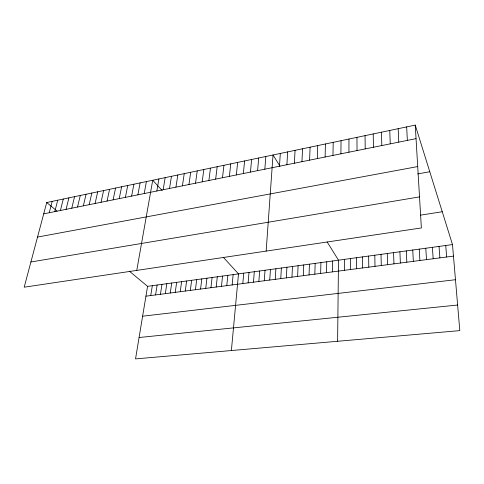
<?xml version="1.0" encoding="UTF-8"?>
<svg xmlns="http://www.w3.org/2000/svg" width="484" height="484" viewBox="0 0 484 484"><rect width="100%" height="100%" fill="white"/><g stroke="black" fill="none" stroke-linecap="round" stroke-linejoin="round"><path stroke-width="0.73" d="M350.404 269.54L350.416 258.547M348.934 152.2L348.964 139.023M344.366 270.326L344.433 259.37M340.911 153.821L341.038 140.693M337.614 341.281L338.491 260.18L327.124 241.915M332.423 271.887L332.593 260.991M332.968 155.424L333.192 142.338M326.519 272.655L326.742 261.79M325.103 157.016L325.417 143.972M320.65 273.418L320.928 262.588M317.316 158.589L317.722 145.587M314.83 274.174L315.157 263.381M309.052 274.93L309.427 264.161M309.603 160.143L310.093 147.19M303.317 275.674L303.74 264.942M297.618 276.418L298.09 265.716M301.962 161.692L302.542 148.776M291.961 277.157L292.481 266.484M294.393 163.217L295.058 150.349M286.346 277.889L286.915 267.247M280.768 278.615L281.385 268.003M286.897 164.735L287.647 151.903M275.233 279.335L275.892 268.759M279.474 166.236L280.303 153.446M269.733 280.048L270.441 269.503M266.158 251.099L273.03 154.977L279.946 166.091M264.276 280.762L265.026 270.247M258.855 281.47L259.648 270.979M264.833 169.188L265.819 156.489M253.471 282.166L254.306 271.712M248.123 282.868L249 272.438M257.609 170.646L258.68 157.99M242.811 283.557L243.736 273.164M250.458 172.092L251.601 159.478M231.382 350.543L238.503 273.877L223.402 257.397M232.145 284.949L233.149 274.609M243.373 173.526L244.589 160.948M226.79 285.645L227.837 275.336M236.349 174.942L237.644 162.406M221.472 286.334L222.555 276.062M216.191 287.024L217.316 276.781M229.392 176.351L230.753 163.858M222.501 177.743L223.935 165.286M210.945 287.708L212.107 277.489M205.736 288.385L206.94 278.203M215.664 179.122L217.171 166.708M200.564 289.063L201.804 278.905M208.894 180.49L210.467 168.117M195.427 289.728L196.704 279.601M190.321 290.394L191.64 280.296M202.185 181.845L203.824 169.515M185.257 291.053L186.612 280.986M180.223 291.707L181.615 281.67M195.536 183.188L197.236 170.894M175.226 292.36L176.654 282.347M188.941 184.519L190.708 172.268M170.259 293.008L171.723 283.025M165.328 293.649L166.829 283.697M182.414 185.838L184.241 173.623M175.934 187.151L177.828 174.972M160.434 294.29L161.965 284.362M155.57 294.919L157.137 285.022M169.515 188.445L171.469 176.309M150.736 295.549L152.339 285.681M129.307 271.149L147.572 286.334L135.532 358.898L459.8 330.626L452.486 244.571L415.242 125.102L46.73 202.512L24.2 287.193L421.37 227.946L415.242 125.102M163.156 189.728L165.165 177.634M156.846 191.005L158.915 178.947M136.766 270.399L152.72 180.248L162.134 190.521M144.208 193.558L146.392 181.579M137.88 194.834L140.124 182.892M131.606 196.105L133.905 184.198M125.386 197.363L127.74 185.493M119.221 198.603L121.629 186.776M113.111 199.838L115.567 188.052M107.055 201.066L109.566 189.311M101.047 202.276L103.606 190.563M95.094 203.48L97.701 191.803M89.189 204.672L91.845 193.031M83.333 205.857L86.043 194.253M77.531 207.031L80.283 195.463M71.771 208.193L74.572 196.661M66.066 209.342L68.91 197.853M60.409 210.486L63.295 199.033M54.795 211.623L57.729 200.201M49.229 212.748L52.205 201.362M43.705 213.861L416.046 138.642M37.534 237.075L417.716 166.569M417.65 173.931L429.78 171.735M30.903 261.989L419.519 196.891M420.65 215.126L442.255 211.738M147.572 286.334L452.486 244.571M145.938 296.178L453.466 256.115M142.617 316.197L455.474 279.722M139.083 337.511L457.628 305.035M46.73 202.512L57.082 211.115M445.734 245.497L446.647 257.004M439.036 246.41L439.883 257.887M432.394 247.324L433.168 258.758M425.793 248.225L426.507 259.63M419.253 249.121L419.894 260.489M406.663 126.905L407.359 140.396M412.755 250.01L413.336 261.342M406.306 250.893L406.826 262.195M398.175 128.69L398.762 142.133M399.911 251.771L400.365 263.036M389.765 130.456L390.243 143.857M393.559 252.642L393.958 263.871M387.26 253.501L387.593 264.7M381.446 132.205L381.815 145.557M381.005 254.36L381.277 265.522M373.206 133.935L373.473 147.245M374.798 255.213L375.009 266.339M368.633 256.054L368.79 267.15M365.045 135.647L365.208 148.915M362.516 256.895L362.619 267.948M356.962 137.347L357.029 150.566M356.442 257.724L356.49 268.747"/></g></svg>
